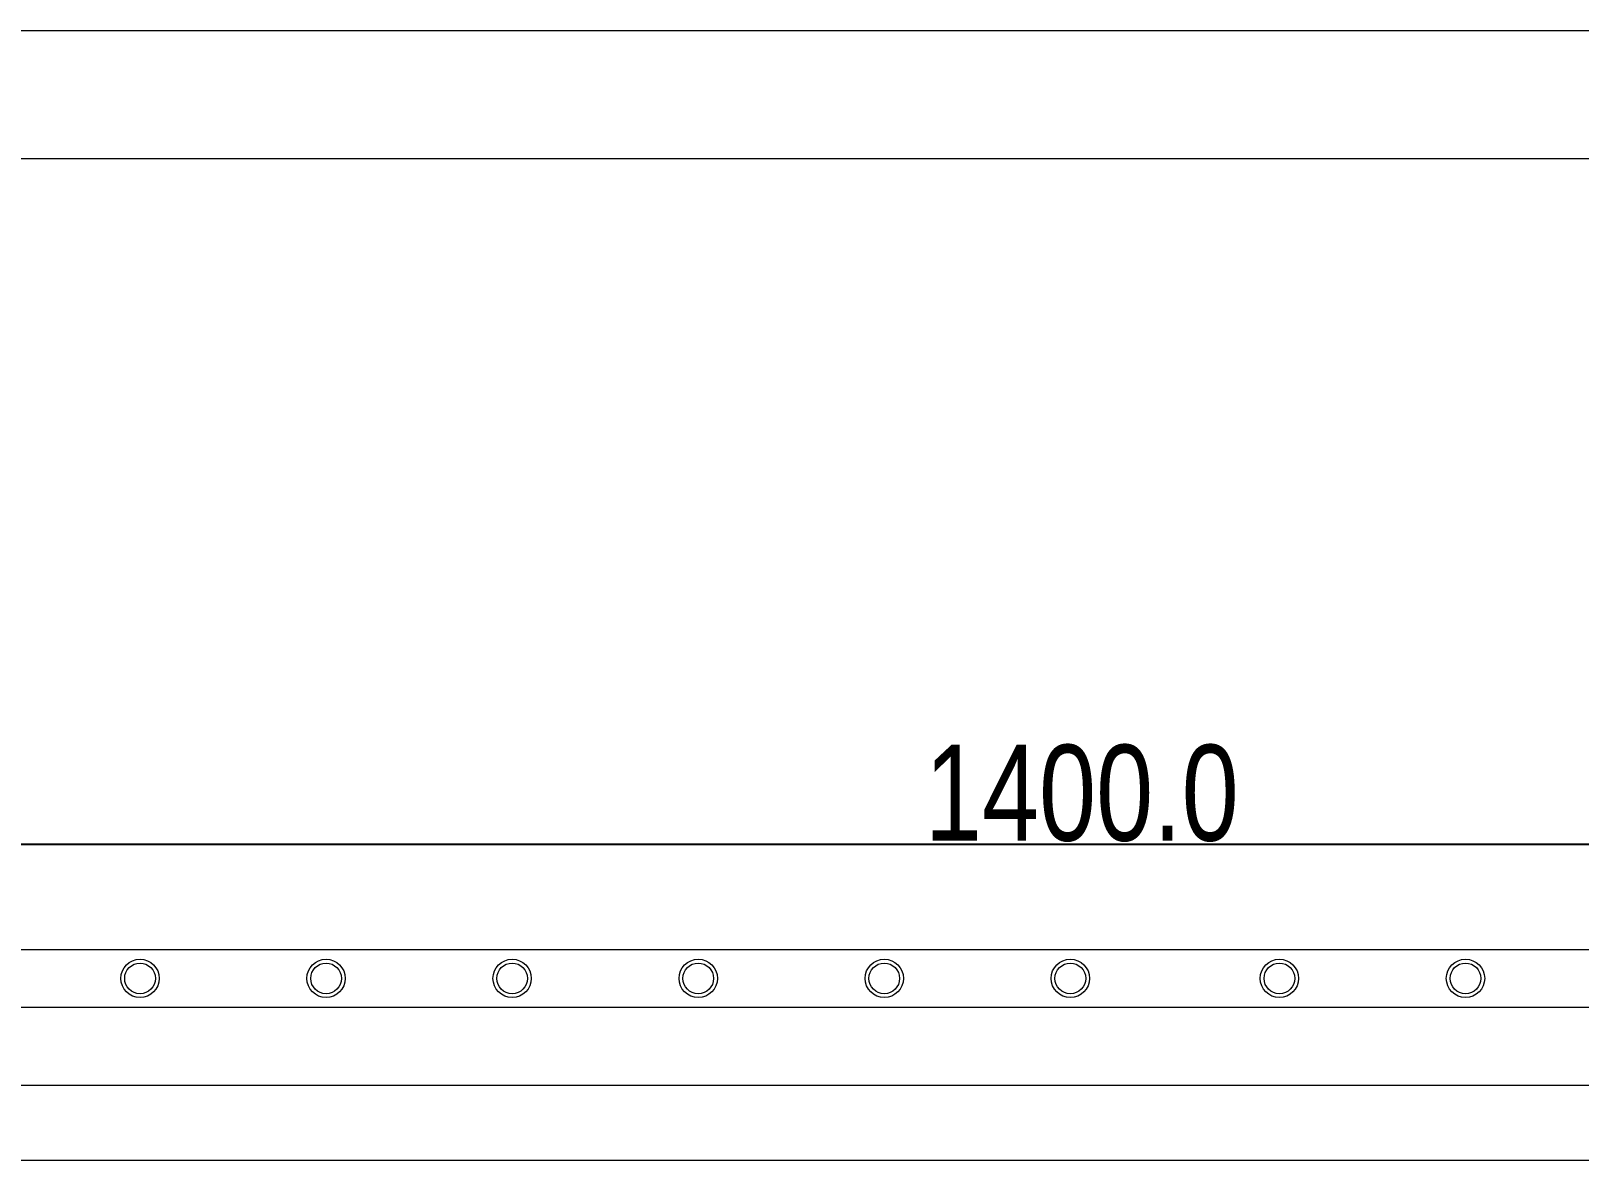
# Model space of a CAD drawing. Header units: millimetres. Extents: x 43457 to 72822, y 60284 to 123188.
# Drawn here: x 44127 to 44934, y 62496 to 63084 of the extents above; entities that cross this region are included whole.
import ezdxf

# ---------------------------------------------------------------- set-up
doc = ezdxf.new("R2010")
doc.units = ezdxf.units.MM
doc.header["$LTSCALE"] = 10
doc.header["$PDSIZE"] = -5
doc.layers.get('Defpoints').update_dxf_attribs({"lineweight": 18})
for name, color, linetype, lineweight in [('1轮廓实线层', 7, 'Continuous', 18), ('2细线层', 4, 'Continuous', 18), ('图框层', 7, 'Continuous', 18)]:
    doc.layers.add(name, color=color, linetype=linetype, lineweight=lineweight)
doc.styles.add('TH_GBDIM', font='SIMYOU.TTF', dxfattribs={"width": 0.8})
doc.dimstyles.new('TH_GBDIM', dxfattribs={"dimtxt": 3, "dimasz": 2.5, "dimexe": 2, "dimexo": 0, "dimgap": 1.5, "dimtad": 1, "dimdec": 1, "dimzin": 0, "dimdsep": 46, "dimtxsty": 'TH_GBDIM', "dimcen": 2.5, "dimdle": 5, "dimclrd": 4, "dimclre": 4, "dimclrt": 3, "dimadec": 0, "dimazin": 0, "dimtfac": 0.714286, "dimtdec": 1, "dimtmove": 0, "dimatfit": 3, "dimfxl": 1, "dimtolj": 1, "dimarcsym": 0})

# ---------------------------------------------------------------- blocks, each defined once
blk = doc.blocks.new('*X3')
at = {"layer": '1轮廓实线层', "color": 4, "linetype": 'Continuous', "lineweight": -2}
for p, q in [((43974.75, 62565.37), (43974.75, 62662.33)), ((43977.25, 62660.33), (45372.25, 62660.33)), ((45374.75, 62540.77), (45374.75, 62662.33))]:
    blk.add_line(p, q, dxfattribs=at)
at = {"layer": '1轮廓实线层', "color": 4}
for points in [[(43977.25, 62660.75), (43977.25, 62659.92), (43974.75, 62660.33)], [(45372.25, 62660.75), (45372.25, 62659.92), (45374.75, 62660.33)]]:
    blk.add_solid(points, dxfattribs=at)
at = {"layer": 'Defpoints', "color": 0}
for p in [(45374.75, 62660.33), (43974.75, 62565.37), (45374.75, 62540.77)]:
    blk.add_point(p, dxfattribs=at)
at = {"layer": '1轮廓实线层', "color": 3, "insert": (44674.75, 62686.83), "char_height": 50, "attachment_point": 5, "style": 'TH_GBDIM'}
blk.add_mtext('\\A1;1400.0', dxfattribs=at)

msp = doc.modelspace()

# ---------------------------------------------------------------- linework, layer by layer
at = {"layer": '1轮廓实线层'}
for p, q in [((43984.75, 62605.37), (45364.75, 62605.37)), ((44014.75, 62575.37), (45334.75, 62575.37)), ((44063.53, 62534.64), (45285.97, 62534.64)), ((44102.55, 62495.65), (45246.95, 62495.65))]:
    msp.add_line(p, q, dxfattribs=at)
for centre, radius in [((44183.75, 62590.37), 10), ((44183.75, 62590.37), 8), ((44280.75, 62590.37), 10), ((44280.75, 62590.37), 8), ((44377.75, 62590.37), 10), ((44377.75, 62590.37), 8), ((44474.75, 62590.37), 10), ((44474.75, 62590.37), 8), ((44571.75, 62590.37), 10), ((44571.75, 62590.37), 8), ((44668.75, 62590.37), 10), ((44668.75, 62590.37), 8), ((44777.75, 62590.37), 10), ((44777.75, 62590.37), 8), ((44874.75, 62590.37), 10), ((44874.75, 62590.37), 8)]:
    msp.add_circle(centre, radius, dxfattribs=at)
at = {"layer": '2细线层'}
msp.add_line((47417.05, 63084.45), (43457.05, 63084.45), dxfattribs=at)
at = {"layer": '图框层'}
msp.add_line((47350.39, 63017.78), (43623.72, 63017.78), dxfattribs=at)

# ---------------------------------------------------------------- dimensions: what is measured, and where the dimension line sits
at = {"layer": '1轮廓实线层', "color": 4}
dim = msp.add_linear_dim(base=(45374.75, 62660.33), p1=(43974.75, 62565.37), p2=(45374.75, 62540.77), dimstyle='TH_GBDIM', override={"dimtxt": 50, "dimsah": 1, "dimtzin": 8, "dimarcsym": 1}, dxfattribs=at)
dim.commit()
dim.dimension.update_dxf_attribs({"geometry": '*X3', "text_midpoint": (44674.75, 62686.83)})

doc.saveas('drawing.dxf')
